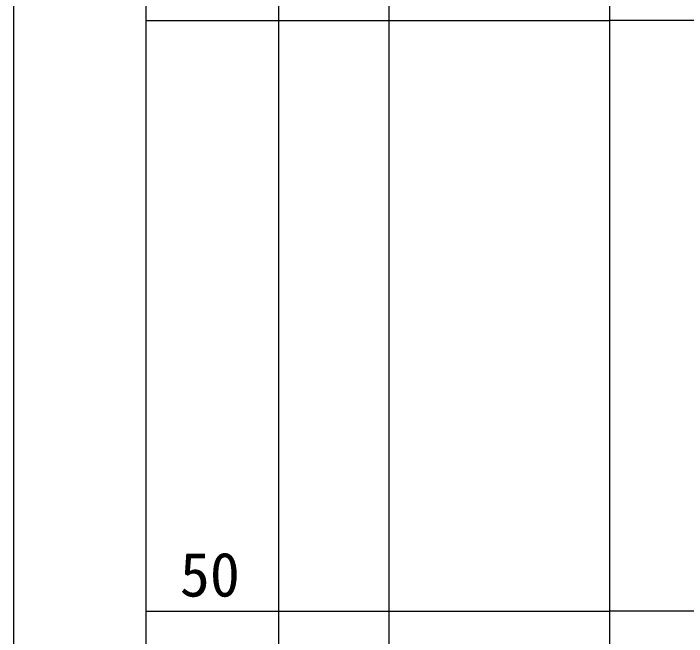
# Model space of a CAD drawing. Header units: inches. Extents: x -27 to 109, y -598 to 26.
# Drawn here: x 14.68 to 20.78, y -259.46 to -253.82 of the extents above; entities that cross this region are included whole.
import ezdxf

# ---------------------------------------------------------------- set-up
doc = ezdxf.new("R2010")
doc.units = ezdxf.units.IN
doc.header["$MEASUREMENT"] = 0
doc.layers.get('0').update_dxf_attribs({"lineweight": 0})
doc.styles.add('宋体', font='')
doc.styles.get('宋体').set_extended_font_data('宋体')

msp = doc.modelspace()

# ---------------------------------------------------------------- hatches: boundary and pattern name
at = {"true_color": 0x000000}
h = msp.add_hatch(dxfattribs=at)
h.set_pattern_fill('', color=18, style=0, pattern_type=0)
h.set_pattern_definition([])
h.paths.add_polyline_path([(18.0817, -259.2337), (20.0817, -259.2337), (20.0817, -253.8837), (18.0817, -253.8837)], flags=17)

# ---------------------------------------------------------------- linework, layer by layer
at = {"linetype": 'Continuous', "lineweight": 15}
for p, q in [((14.6817, 0.8962), (14.6817, -567.1838)), ((15.8817, 0.8962), (15.8817, -567.1838)), ((17.0817, 0.8962), (17.0817, -567.1838)), ((18.0817, -244.5337), (18.0817, -253.8837)), ((20.0817, -244.5337), (20.0817, -253.8837)), ((15.8817, -253.8837), (17.0817, -253.8837)), ((17.0817, -253.8837), (18.0817, -253.8837)), ((18.0817, -253.8837), (20.0817, -253.8837)), ((18.0817, -253.8837), (18.0817, -259.2337)), ((21.0817, -253.8837), (20.0817, -253.8837)), ((20.0817, -253.8837), (20.0817, -259.2337)), ((15.8817, -259.2337), (17.0817, -259.2337)), ((17.0817, -259.2337), (18.0817, -259.2337)), ((18.0817, -259.2337), (20.0817, -259.2337)), ((18.0817, -259.2337), (18.0817, -263.1837)), ((21.0817, -259.2337), (20.0817, -259.2337)), ((20.0817, -259.2337), (20.0817, -263.1837))]:
    msp.add_line(p, q, dxfattribs=at)

# ---------------------------------------------------------------- texts
at = {"style": '宋体'}
msp.add_text('50', height=0.4, dxfattribs=at).set_placement((16.1891, -259.1004))

doc.saveas('drawing.dxf')
